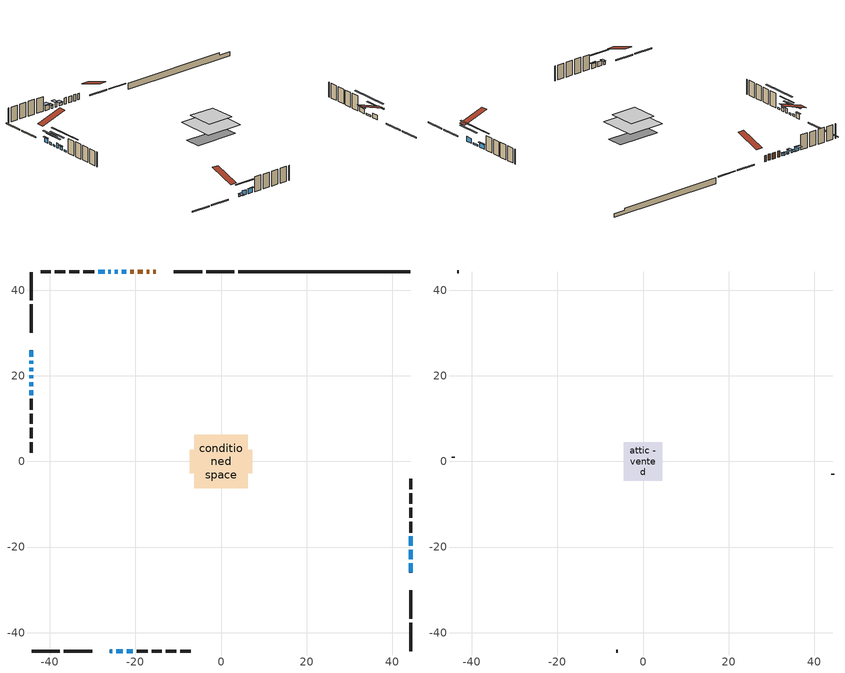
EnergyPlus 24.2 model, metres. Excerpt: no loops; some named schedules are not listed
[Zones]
conditioned space
 floor adiabatic (AdiabaticFloorConstruction): -6.31,-6.31 -6.31,6.31 6.31,6.31 6.31,-6.31 z3.35
 floor foundation (Slab1 construction): -7.36,-2.7 -7.36,2.7 7.36,2.7 7.36,-2.7 z-1.07
 wall outside (RimJoist1 construction): 3.14,44.3 -3.5,44.3 / -44.3,-44.3 -37.66,-44.3 / -44.3,44.3 -44.3,37.66 / 44.3,-44.3 44.3,-37.66 z0.91:1.21
 wall outside (RimJoist2 construction): -4.43,44.3 -11.07,44.3 / -36.73,-44.3 -30.1,-44.3 / -44.3,36.73 -44.3,30.1 / 44.3,-36.73 44.3,-30.1 z0.91:1.21
 wall outside (AdiabaticWallConstruction 1): -15.21,44.3 -15.81,44.3 / -16.74,44.3 -17.37,44.3 / -18.3,44.3 -19.52,44.3 / -20.45,44.3 -21.18,44.3 z0.91:2.94
 wall outside (AdiabaticWallConstruction): -44.3,25.95 -44.3,24.47 / -44.3,20.21 -44.3,19.47 / -24.49,-44.3 -23.01,-44.3 / 44.3,-25.95 44.3,-23.74 / -24.1,44.3 -24.84,44.3 / -22.08,-44.3 -20.61,-44.3 / 44.3,-19.74 44.3,-17.53 / -27.23,44.3 -28.71,44.3 z0.91:2.46; -25.95,-44.3 -25.41,-44.3 / -22.1,44.3 -23.17,44.3 / -25.77,44.3 -26.3,44.3 z0.91:1.8; -44.3,23.55 -44.3,22.8 z0.91:1.67; -44.3,21.88 -44.3,21.14 z0.91:1.42; -44.3,18.55 -44.3,17.53 z0.91:2.09; 44.3,-22.81 44.3,-20.67 / -44.3,16.61 -44.3,15.54 z0.91:1.37
 wall outside (Wall1 construction): -29.63,44.3 -32.15,44.3 / -19.68,-44.3 -17.16,-44.3 / -44.3,14.61 -44.3,12.09 / 44.3,-16.6 44.3,-14.08 z0.91:5.79
 wall outside (Wall2 construction): -33.08,44.3 -35.46,44.3 / -16.23,-44.3 -13.85,-44.3 / -44.3,11.16 -44.3,8.79 / 44.3,-13.15 44.3,-10.78 z0.91:5.79
 wall outside (Wall3 construction): -36.39,44.3 -38.84,44.3 / -12.92,-44.3 -10.47,-44.3 / -44.3,7.86 -44.3,5.41 / 44.3,-9.85 44.3,-7.4 z0.91:5.79
 wall outside (Wall4 construction): -39.77,44.3 -42.18,44.3 / -9.54,-44.3 -7.13,-44.3 / -44.3,4.48 -44.3,2.06 / 44.3,-6.47 44.3,-4.05 z0.91:5.79
 wall foundation (FoundationWall1 construction): 4.06,44.3,-1.07 4.06,44.3,0.91 40.28,44.3,0.91 40.28,44.3,0.18 44.3,44.3,0.18 44.3,44.3,-1.07
 window (WindowConstruction): -44.3,25.95 -44.3,24.47 z0.91:2.46
 window (WindowConstruction 12): -25.95,-44.3 -25.41,-44.3 z0.91:1.8
 window (WindowConstruction 4): -44.3,23.54 -44.3,22.81 z0.91:1.67
 window (WindowConstruction 5): -44.3,21.88 -44.3,21.14 z0.91:1.42
 window (WindowConstruction 6): -44.3,20.21 -44.3,19.47 z0.91:2.46
 window (WindowConstruction 7): -44.3,18.54 -44.3,17.54 z0.91:2.09
 window (WindowConstruction 8): -24.49,-44.3 -23.01,-44.3 z0.91:2.46
 window (WindowConstruction 13): -22.11,44.3 -23.17,44.3 z0.91:1.8
 window (WindowConstruction 9): 44.3,-25.95 44.3,-23.74 z0.91:2.46
 window (WindowConstruction 10): -24.1,44.3 -24.84,44.3 z0.91:2.46
 window (WindowConstruction 14): 44.3,-22.81 44.3,-20.67 z0.91:1.37
 window (WindowConstruction 15): -44.3,16.61 -44.3,15.54 z0.91:1.37
 window (WindowConstruction 1): -22.08,-44.3 -20.61,-44.3 z0.91:2.46
 window (WindowConstruction 11): -25.77,44.3 -26.3,44.3 z0.91:1.8
 window (WindowConstruction 2): 44.3,-19.74 44.3,-17.53 z0.91:2.46
 window (WindowConstruction 3): -27.23,44.3 -28.7,44.3 z0.91:2.46
 door (Door): -15.22,44.3 -15.81,44.3 z0.91:2.94
 door (Door 1): -16.74,44.3 -17.37,44.3 z0.91:2.94
 door (Door 2): -18.3,44.3 -19.52,44.3 z0.91:2.94
 door (Door 3): -20.45,44.3 -21.18,44.3 z0.91:2.94
 ceiling adiabatic (AdiabaticFloorConstruction): 6.31,-6.31 6.31,6.31 -6.31,6.31 -6.31,-6.31 z3.35
attic - vented
 floor to conditioned space (Floor1 construction Reversed): -4.46,-4.46 -4.46,4.46 4.46,4.46 4.46,-4.46 z5.79
 wall outside (Wall5 construction): -43.11,44.3 -43.37,44.3 / -6.2,-44.3 -5.94,-44.3 / -44.3,1.13 -44.3,0.87 / 44.3,-3.12 44.3,-2.87 z0.91:5.79
 roof outside (Roof1 construction): -14.29,44.3,5.79 -14.29,35.61,8.68 -12,35.61,8.68 -12,44.3,5.79; -26.88,-44.3,5.79 -26.88,-35.61,8.68 -29.17,-35.61,8.68 -29.17,-44.3,5.79; -44.3,26.88,5.79 -35.61,26.88,8.68 -35.61,29.17,8.68 -44.3,29.17,5.79; 44.3,-26.88,5.79 35.61,-26.88,8.68 35.61,-29.17,8.68 44.3,-29.17,5.79
shading: -44.3,24.27 -44.3,26.15 -44.71,26.15 -44.71,24.27 z2.66; -25.21,-44.3 -26.15,-44.3 -26.15,-45.82 -25.21,-45.82 z2; -44.3,19.94 -44.3,26.42 -44.71,26.42 -44.71,19.94 z4.54; -44.3,18.27 -44.3,24.75 -44.71,24.75 -44.71,18.27 z4.29; -44.3,16.6 -44.3,23.08 -44.71,23.08 -44.71,16.6 z5.33; -44.3,17.33 -44.3,18.75 -44.71,18.75 -44.71,17.33 z2.29; -20.14,-44.3 -27.36,-44.3 -27.36,-44.71 -20.14,-44.71 z5.33; -23.37,44.3 -21.9,44.3 -21.9,45.82 -23.37,45.82 z2; 44.3,-20.86 44.3,-28.82 44.71,-28.82 44.71,-20.86 z5.33; -25.04,44.3 -23.9,44.3 -23.9,45.82 -25.04,45.82 z2.66; 44.3,-15.06 44.3,-28.42 44.71,-28.42 44.71,-15.06 z6.98; -44.3,9.93 -44.3,22.22 -44.71,22.22 -44.71,9.93 z6.98; -20.41,-44.3 -22.28,-44.3 -22.28,-44.71 -20.41,-44.71 z2.66; -26.5,44.3 -25.57,44.3 -25.57,45.82 -26.5,45.82 z2; 44.3,-17.33 44.3,-19.95 44.71,-19.95 44.71,-17.33 z2.66; -28.91,44.3 -27.03,44.3 -27.03,45.82 -28.91,45.82 z2.66
[Building]
Building 1: Terrain=Suburbs
[Site:Location]
Quebec Intl AP_QC: Latitude {deg}=46.8; Longitude {deg}=-71.38; Time Zone {hr}=-5; Elevation {m}=74; Keep Site Location Information=Yes
[Site:GroundTemperature:Shallow]
0.0108218, -2.24938, -2.43038, -1.3578, 2.94801, 7.23376, 10.9493, 13.303, 13.5029, 11.5886, 7.96783, 3.81355
[Site:WaterMainsTemperature]
Calculation Method=Schedule; Temperature Schedule=mains temperature schedule
[Material] Roughness=Rough; Thermal Absorptance=0.9
Name | Thickness {m} | Conductivity {W/m-K} | Density {kg/m3} | Specific Heat {J/kg-K} | Solar Absorptance | Visible Absorptance
asphalt or fiberglass shingles | 0.00635 | 0.162714 | 1121.4 | 1465.45 | 0.4 | 0.4
ceiling stud and cavity | 0.1397 | 0.0949009 | 65.682 | 1177.47 | 0.7 | 0.7
concrete 4.0 in. | 0.1016 | 1.803125 | 2242.8 | 837.4 | 0.7 | 0.7
concrete 8.0 in. | 0.2032 | 1.803125 | 2242.8 | 837.4 | 0.7 | 0.7
door material | 0.04445 | 0.188738 | 512.64 | 1214.23 | 0.7 | 0.7
door material 1 | 0.04445 | 0.0451087 | 512.64 | 1214.23 | 0.7 | 0.7
exterior vertical ins | 0.123106 | 0.029427 | 32.04 | 1214.23 | 0.7 | 0.7
floor covering | 0.0127 | 0.0433444 | 54.468 | 1339.84 | 0.6 | 0.6
floor rigid ins; wall rigid ins | 0.512978 | 0.029427 | 32.04 | 1214.23 | 0.7 | 0.7
floor stud and cavity | 0.1397 | 1.75129 | 37.0049 | 1207.88 | 0.7 | 0.7
furniture material conditioned space 1 | 0.1524 | 0.115458 | 640.8 | 1214.23 | 0.6 | 0.6
gypsum board | 0.0127 | 0.160291 | 801 | 837.4 | 0.6 | 0.6
gypsum board 1 | 0.0127 | 0.160291 | 801 | 837.4 | 0.7 | 0.7
osb sheathing 0.5 in. | 0.0127 | 0.115458 | 512.64 | 1214.23 | 0.7 | 0.7
osb sheathing 0.75 in. | 0.01905 | 0.115458 | 512.64 | 1214.23 | 0.7 | 0.7
osb sheathing 2.0 in. | 0.0508 | 0.115458 | 512.64 | 1214.23 | 0.7 | 0.7
rim joist rigid ins | 0.051816 | 0.029427 | 32.04 | 1214.23 | 0.7 | 0.7
rim joist stud and cavity | 0.0508 | 0.134527 | 50.32683 | 1063.81 | 0.6 | 0.6
rim joist stud and cavity 1 | 0.0508 | 0.0553127 | 125.044 | 1163.47 | 0.6 | 0.6
wall stud and cavity | 0.1397 | 0.0759218 | 139.0536 | 1170.24 | 0.7 | 0.7
wall stud and cavity 1 | 0.1397 | 0.0985572 | 139.0536 | 1170.24 | 0.7 | 0.7
wall stud and cavity 2 | 0.1397 | 0.0757768 | 139.0536 | 1170.24 | 0.7 | 0.7
wall stud and cavity 3 | 0.1397 | 0.100175 | 139.0536 | 1170.24 | 0.7 | 0.7
wall stud and cavity 4 | 0.0889 | 6.1454 | 50.32683 | 1063.81 | 0.6 | 0.6
wall stud and cavity 5 | 0.0889 | 0.380278 | 52.3479 | 1209.89 | 0.7 | 0.7
wall stud and cavity 6 | 0.0889 | 0.391764 | 83.0341 | 1211.67 | 0.7 | 0.7
wood siding | 0.0254 | 0.102417 | 544.68 | 1172.36 | 0.4 | 0.4
wood siding 1 | 0.00254 | 0.102417 | 544.68 | 1172.36 | 0.4 | 0.4
wood siding 2; wood siding 3; wood siding 4 | 0.0254 | 0.102417 | 544.68 | 1172.36 | 0.7 | 0.7
[WindowMaterial:SimpleGlazingSystem]
Name | U-Factor {W/m2-K} | Solar Heat Gain Coefficient
WindowMaterial | 5.09941 | 0.61
WindowMaterial 1 | 4.63382 | 0.52
WindowMaterial 2 | 4.38966 | 0.46
WindowMaterial 3 | 3.30232 | 0.66
WindowMaterial 4 | 6.78351 | 0.73
WindowMaterial 5 | 4.7275 | 0.53
WindowMaterial 6 | 4.54297 | 0.49
[Construction]
AdiabaticFloorConstruction: floor stud and cavity, floor rigid ins, osb sheathing 0.75 in., floor covering
AdiabaticWallConstruction: wood siding 3, wall rigid ins, wall stud and cavity 5, gypsum board
AdiabaticWallConstruction 1: wood siding 4, wall rigid ins, wall stud and cavity 5, gypsum board
Door; Door 1; Door 2: door material
Door 3: door material 1
Floor1 construction Reversed: gypsum board, ceiling stud and cavity
FoundationWall1 construction: concrete 8.0 in., gypsum board 1
furniture construction conditioned space 1: furniture material conditioned space 1
PartitionWallConstruction: gypsum board, wall stud and cavity 6, gypsum board
RimJoist1 construction: wood siding 2, rim joist stud and cavity
RimJoist2 construction: wood siding 2, rim joist rigid ins, osb sheathing 2.0 in., rim joist stud and cavity 1
Roof1 construction: asphalt or fiberglass shingles
Slab1 construction: concrete 4.0 in.
Wall1 construction: wood siding, osb sheathing 0.5 in., wall stud and cavity, gypsum board
Wall2 construction: wood siding, osb sheathing 0.5 in., wall stud and cavity 1, gypsum board
Wall3 construction: wood siding, osb sheathing 0.5 in., wall stud and cavity 2, gypsum board
Wall4 construction: wood siding, osb sheathing 0.5 in., wall stud and cavity 3, gypsum board
Wall5 construction: wood siding 1, wall stud and cavity 4
WindowConstruction; WindowConstruction 1; WindowConstruction 10; WindowConstruction 2; WindowConstruction 3; WindowConstruction 6; WindowConstruction 8; WindowConstruction 9: WindowMaterial
WindowConstruction 11; WindowConstruction 12; WindowConstruction 13: WindowMaterial 4
WindowConstruction 14: WindowMaterial 5
WindowConstruction 15: WindowMaterial 6
WindowConstruction 4: WindowMaterial 1
WindowConstruction 5: WindowMaterial 2
WindowConstruction 7: WindowMaterial 3
[Zone] Multiplier=1; Part of Total Floor Area=Yes
Name | Volume {m3}
attic - vented | 37.3805
conditioned space | 619.8
[Space]
Name | Zone | Volume {m3}
attic - vented 1 | attic - vented | 37.3805
conditioned space 1 | conditioned space | 619.8
[ZoneInfiltration:EffectiveLeakageArea]
infil attic - vented 1: Zone or Space=attic - vented 1; Schedule=Always On Discrete; Effective Air Leakage Area {cm2}=2936.49; Stack Coefficient=0.000540463; Wind Coefficient=1.57074e-05
[ZoneMixing]
whole house fan mix: Zone or Space=attic - vented; Schedule=Always On Continuous; Design Flow Rate Calculation Method=Flow/Zone; Design Flow Rate {m3/s}=0; Source Zone or Space=conditioned space
[SurfaceProperty:ExposedFoundationPerimeter]
Slab1: Exposed Perimeter Calculation Method=TotalExposedPerimeter; Total Exposed Perimeter {m}=40.235
[InternalMass] Zone or ZoneList=conditioned space; Space or SpaceList=conditioned space 1
Name | Construction | Surface Area {m2}
furniture mass conditioned space 1 | furniture construction conditioned space 1 | 95.4521
partition wall mass | PartitionWallConstruction | 238.63
[Lights]
interior lighting: Zone or ZoneList or Space or SpaceList=conditioned space 1; Schedule=interior lighting schedule; Design Level Calculation Method=LightingLevel; Lighting Level {W}=343.2; Return Air Fraction=0; Fraction Radiant=0.6; Fraction Visible=0.2; Fraction Replaceable=1
[People]
occupants: Zone or ZoneList or Space or SpaceList=conditioned space 1; Number of People Schedule=occupants schedule; Number of People Calculation Method=People; Number of People=3; Fraction Radiant=0.314171; Sensible Heat Fraction=0.56303; Activity Level Schedule=occupants activity schedule; Carbon Dioxide Generation Rate {m3/s-W}=0; Enable ASHRAE 55 Comfort Warnings=No; Mean Radiant Temperature Calculation Type=EnclosureAveraged
[ElectricEquipment] Zone or ZoneList or Space or SpaceList=conditioned space 1; Design Level Calculation Method=EquipmentLevel
Name | Schedule | Design Level {W} | Fraction Latent | Fraction Radiant | Fraction Lost
clothes dryer | clothes dryer schedule | 140.772 | 0.015 | 0.081 | 0.85
clothes washer | clothes washer schedule | 32.1985 | 0.03 | 0.162 | 0.7
cooking range | cooking range schedule | 215.147 | 0.08 | 0.432 | 0.2
dishwasher | dishwasher schedule | 66.8632 | 0.3 | 0.18 | 0.4
fridge | fridge schedule | 72.9452 | 0 | 0.6 | 0
mech vent house fan | mech vent house fan schedule | 0 | 0 | 0 | 1
mech vent house fan cfis | mech vent house fan cfis schedule | 0 | 0 | 0 | 0
misc plug loads | misc plug loads schedule | 494.7 | 0.045 | 0.513 | 0.1
whole house fan | Always On Discrete | 0 | 0 | 0 | 1
[OtherEquipment] Zone or ZoneList or Space or SpaceList=conditioned space 1; Design Level Calculation Method=EquipmentLevel
Name | Fuel Type | Schedule | Design Level {W} | Fraction Latent | Fraction Radiant | Fraction Lost
clothes dryer 1 | Electricity | clothes dryer schedule | 0 | 0.015 | 0.081 | 0.85
cooking range 1 | Electricity | cooking range schedule | 0 | 0.08 | 0.432 | 0.2
general water use latent | None | general water use schedule | 62.594 | 1 | 0 | 0
general water use sensible | None | general water use schedule | -61.6891 | 0 | 0.6 | 0
mech vent house fan latent load | None | Always On Discrete | 0 | 1 | 0 | 0
mech vent house fan sensible load | None | Always On Discrete | 0 | 0 | 0 | 0
water heater energy adjustment1 | Electricity | Always On Discrete | 0.01 | 0 | 0 | 1
[ZoneInfiltration:DesignFlowRate] Zone or ZoneList or Space or SpaceList=conditioned space 1; Schedule=Always On Discrete; Design Flow Rate Calculation Method=Flow/Zone; Design Flow Rate {m3/s}=0
infil flow; natural vent flow; whole house fan flow
[Foundation:Kiva]
Foundation Kiva 1: Initial Indoor Air Temperature {C}=18; Wall Height Above Grade {m}=0.910011; Wall Depth Below Slab {m}=0.2032; Custom Block Material Name 1=exterior vertical ins; Custom Block Depth 1 {m}=1.98001; Custom Block X Position 1 {m}=0.2159; Custom Block Z Position 1 {m}=0
[Foundation:Kiva:Settings]
Soil Conductivity {W/m-K}=0.849921; Soil Density {kg/m3}=1842.3; Soil Specific Heat {J/kg-K}=418.7; Ground Solar Absorptivity=0.9; Ground Thermal Absorptivity=0.9; Ground Surface Roughness {m}=0.03; Far-Field Width {m}=40; Deep-Ground Boundary Condition=ZeroFlux; Deep-Ground Depth {m}=40; Minimum Cell Dimension {m}=0.2; Maximum Cell Growth Coefficient=3; Simulation Timestep=Timestep
[Exterior:Lights]
exterior lighting: Schedule=exterior lighting schedule; Design Level {W}=75.6
[Schedule:Constant]
Name | Hourly Value
Always On Continuous; mech vent house fan schedule; mech vent house fan cfis schedule; Always On Discrete | 1
occupants activity schedule | 117.228
fridge schedule | 0
[Schedule:Week:Daily]
interior lighting schedule Week Rule - Jan1-Jan27: interior lighting schedule day, interior lighting schedule day, interior lighting schedule day, interior lighting schedule day, interior lighting schedule day, interior lighting schedule day, interior lighting schedule day, interior lighting schedule default day, interior lighting schedule default day, interior lighting schedule default day, interior lighting schedule default day, interior lighting schedule default day
interior lighting schedule Week Rule - Jan28-Feb3: interior lighting schedule day, interior lighting schedule day, interior lighting schedule day, interior lighting schedule day, interior lighting schedule day 1, interior lighting schedule day 1, interior lighting schedule day 1, interior lighting schedule default day, interior lighting schedule default day, interior lighting schedule default day, interior lighting schedule default day, interior lighting schedule default day
interior lighting schedule Week Rule - Feb4-Feb24: interior lighting schedule day 1, interior lighting schedule day 1, interior lighting schedule day 1, interior lighting schedule day 1, interior lighting schedule day 1, interior lighting schedule day 1, interior lighting schedule day 1, interior lighting schedule default day, interior lighting schedule default day, interior lighting schedule default day, interior lighting schedule default day, interior lighting schedule default day
interior lighting schedule Week Rule - Feb25-Mar3: interior lighting schedule day 1, interior lighting schedule day 1, interior lighting schedule day 1, interior lighting schedule day 1, interior lighting schedule day 2, interior lighting schedule day 2, interior lighting schedule day 2, interior lighting schedule default day, interior lighting schedule default day, interior lighting schedule default day, interior lighting schedule default day, interior lighting schedule default day
interior lighting schedule Week Rule - Mar4-Mar31: interior lighting schedule day 2, interior lighting schedule day 2, interior lighting schedule day 2, interior lighting schedule day 2, interior lighting schedule day 2, interior lighting schedule day 2, interior lighting schedule day 2, interior lighting schedule default day, interior lighting schedule default day, interior lighting schedule default day, interior lighting schedule default day, interior lighting schedule default day
interior lighting schedule Week Rule - Apr1-Apr28: interior lighting schedule day 3, interior lighting schedule day 3, interior lighting schedule day 3, interior lighting schedule day 3, interior lighting schedule day 3, interior lighting schedule day 3, interior lighting schedule day 3, interior lighting schedule default day, interior lighting schedule default day, interior lighting schedule default day, interior lighting schedule default day, interior lighting schedule default day
interior lighting schedule Week Rule - Apr29-May5: interior lighting schedule day 3, interior lighting schedule day 3, interior lighting schedule day 4, interior lighting schedule day 4, interior lighting schedule day 4, interior lighting schedule day 4, interior lighting schedule day 4, interior lighting schedule default day, interior lighting schedule default day, interior lighting schedule default day, interior lighting schedule default day, interior lighting schedule default day
interior lighting schedule Week Rule - May6-May26: interior lighting schedule day 4, interior lighting schedule day 4, interior lighting schedule day 4, interior lighting schedule day 4, interior lighting schedule day 4, interior lighting schedule day 4, interior lighting schedule day 4, interior lighting schedule default day, interior lighting schedule default day, interior lighting schedule default day, interior lighting schedule default day, interior lighting schedule default day
interior lighting schedule Week Rule - May27-Jun2: interior lighting schedule day 4, interior lighting schedule day 4, interior lighting schedule day 4, interior lighting schedule day 4, interior lighting schedule day 4, interior lighting schedule day 5, interior lighting schedule day 5, interior lighting schedule default day, interior lighting schedule default day, interior lighting schedule default day, interior lighting schedule default day, interior lighting schedule default day
interior lighting schedule Week Rule - Jun3-Jun30: interior lighting schedule day 5, interior lighting schedule day 5, interior lighting schedule day 5, interior lighting schedule day 5, interior lighting schedule day 5, interior lighting schedule day 5, interior lighting schedule day 5, interior lighting schedule default day, interior lighting schedule default day, interior lighting schedule default day, interior lighting schedule default day, interior lighting schedule default day
interior lighting schedule Week Rule - Jul1-Jul28: interior lighting schedule day 6, interior lighting schedule day 6, interior lighting schedule day 6, interior lighting schedule day 6, interior lighting schedule day 6, interior lighting schedule day 6, interior lighting schedule day 6, interior lighting schedule default day, interior lighting schedule default day, interior lighting schedule default day, interior lighting schedule default day, interior lighting schedule default day
interior lighting schedule Week Rule - Jul29-Aug4: interior lighting schedule day 6, interior lighting schedule day 6, interior lighting schedule day 6, interior lighting schedule day 7, interior lighting schedule day 7, interior lighting schedule day 7, interior lighting schedule day 7, interior lighting schedule default day, interior lighting schedule default day, interior lighting schedule default day, interior lighting schedule default day, interior lighting schedule default day
interior lighting schedule Week Rule - Aug5-Aug25: interior lighting schedule day 7, interior lighting schedule day 7, interior lighting schedule day 7, interior lighting schedule day 7, interior lighting schedule day 7, interior lighting schedule day 7, interior lighting schedule day 7, interior lighting schedule default day, interior lighting schedule default day, interior lighting schedule default day, interior lighting schedule default day, interior lighting schedule default day
interior lighting schedule Week Rule - Aug26-Sep1: interior lighting schedule day 7, interior lighting schedule day 7, interior lighting schedule day 7, interior lighting schedule day 7, interior lighting schedule day 7, interior lighting schedule day 7, interior lighting schedule day 8, interior lighting schedule default day, interior lighting schedule default day, interior lighting schedule default day, interior lighting schedule default day, interior lighting schedule default day
interior lighting schedule Week Rule - Sep2-Sep29: interior lighting schedule day 8, interior lighting schedule day 8, interior lighting schedule day 8, interior lighting schedule day 8, interior lighting schedule day 8, interior lighting schedule day 8, interior lighting schedule day 8, interior lighting schedule default day, interior lighting schedule default day, interior lighting schedule default day, interior lighting schedule default day, interior lighting schedule default day
interior lighting schedule Week Rule - Sep30-Oct6: interior lighting schedule day 8, interior lighting schedule day 9, interior lighting schedule day 9, interior lighting schedule day 9, interior lighting schedule day 9, interior lighting schedule day 9, interior lighting schedule day 9, interior lighting schedule default day, interior lighting schedule default day, interior lighting schedule default day, interior lighting schedule default day, interior lighting schedule default day
interior lighting schedule Week Rule - Oct7-Oct27: interior lighting schedule day 9, interior lighting schedule day 9, interior lighting schedule day 9, interior lighting schedule day 9, interior lighting schedule day 9, interior lighting schedule day 9, interior lighting schedule day 9, interior lighting schedule default day, interior lighting schedule default day, interior lighting schedule default day, interior lighting schedule default day, interior lighting schedule default day
interior lighting schedule Week Rule - Oct28-Nov3: interior lighting schedule day 9, interior lighting schedule day 9, interior lighting schedule day 9, interior lighting schedule day 9, interior lighting schedule day 10, interior lighting schedule day 10, interior lighting schedule day 10, interior lighting schedule default day, interior lighting schedule default day, interior lighting schedule default day, interior lighting schedule default day, interior lighting schedule default day
interior lighting schedule Week Rule - Nov4-Nov24: interior lighting schedule day 10, interior lighting schedule day 10, interior lighting schedule day 10, interior lighting schedule day 10, interior lighting schedule day 10, interior lighting schedule day 10, interior lighting schedule day 10, interior lighting schedule default day, interior lighting schedule default day, interior lighting schedule default day, interior lighting schedule default day, interior lighting schedule default day
interior lighting schedule Week Rule - Nov25-Dec1: interior lighting schedule day 10, interior lighting schedule day 10, interior lighting schedule day 10, interior lighting schedule day 10, interior lighting schedule day 10, interior lighting schedule day 10, interior lighting schedule day 11, interior lighting schedule default day, interior lighting schedule default day, interior lighting schedule default day, interior lighting schedule default day, interior lighting schedule default day
interior lighting schedule Week Rule - Dec2-Dec31: interior lighting schedule day 11, interior lighting schedule day 11, interior lighting schedule day 11, interior lighting schedule day 11, interior lighting schedule day 11, interior lighting schedule day 11, interior lighting schedule day 11, interior lighting schedule default day, interior lighting schedule default day, interior lighting schedule default day, interior lighting schedule default day, interior lighting schedule default day
occupants schedule Week Rule - Jan1-Dec31: occupants schedule day, occupants schedule day, occupants schedule day, occupants schedule day, occupants schedule day, occupants schedule day, occupants schedule day, occupants schedule default day, occupants schedule default day, occupants schedule default day, occupants schedule default day, occupants schedule default day
clothes dryer schedule Week Rule - Jan1-Dec31: clothes dryer schedule day, clothes dryer schedule day, clothes dryer schedule day, clothes dryer schedule day, clothes dryer schedule day, clothes dryer schedule day, clothes dryer schedule day, clothes dryer schedule default day, clothes dryer schedule default day, clothes dryer schedule default day, clothes dryer schedule default day, clothes dryer schedule default day
clothes washer schedule Week Rule - Jan1-Dec31: clothes washer schedule day, clothes washer schedule day, clothes washer schedule day, clothes washer schedule day, clothes washer schedule day, clothes washer schedule day, clothes washer schedule day, clothes washer schedule default day, clothes washer schedule default day, clothes washer schedule default day, clothes washer schedule default day, clothes washer schedule default day
cooking range schedule Week Rule - Jan1-Dec31: cooking range schedule day, cooking range schedule day, cooking range schedule day, cooking range schedule day, cooking range schedule day, cooking range schedule day, cooking range schedule day, cooking range schedule default day, cooking range schedule default day, cooking range schedule default day, cooking range schedule default day, cooking range schedule default day
dishwasher schedule Week Rule - Jan1-Dec31: dishwasher schedule day, dishwasher schedule day, dishwasher schedule day, dishwasher schedule day, dishwasher schedule day, dishwasher schedule day, dishwasher schedule day, dishwasher schedule default day, dishwasher schedule default day, dishwasher schedule default day, dishwasher schedule default day, dishwasher schedule default day
misc plug loads schedule Week Rule - Jan1-Dec31: misc plug loads schedule day, misc plug loads schedule day, misc plug loads schedule day, misc plug loads schedule day, misc plug loads schedule day, misc plug loads schedule day, misc plug loads schedule day, misc plug loads schedule default day, misc plug loads schedule default day, misc plug loads schedule default day, misc plug loads schedule default day, misc plug loads schedule default day
general water use schedule Week Rule - Jan1-Dec31: general water use schedule day, general water use schedule day, general water use schedule day, general water use schedule day, general water use schedule day, general water use schedule day, general water use schedule day, general water use schedule default day, general water use schedule default day, general water use schedule default day, general water use schedule default day, general water use schedule default day
exterior lighting schedule Week Rule - Jan1-Jan27: exterior lighting schedule day, exterior lighting schedule day, exterior lighting schedule day, exterior lighting schedule day, exterior lighting schedule day, exterior lighting schedule day, exterior lighting schedule day, exterior lighting schedule default day, exterior lighting schedule default day, exterior lighting schedule default day, exterior lighting schedule default day, exterior lighting schedule default day
exterior lighting schedule Week Rule - Jan28-Feb3: exterior lighting schedule day, exterior lighting schedule day, exterior lighting schedule day, exterior lighting schedule day, exterior lighting schedule day 1, exterior lighting schedule day 1, exterior lighting schedule day 1, exterior lighting schedule default day, exterior lighting schedule default day, exterior lighting schedule default day, exterior lighting schedule default day, exterior lighting schedule default day
exterior lighting schedule Week Rule - Feb4-Feb24: exterior lighting schedule day 1, exterior lighting schedule day 1, exterior lighting schedule day 1, exterior lighting schedule day 1, exterior lighting schedule day 1, exterior lighting schedule day 1, exterior lighting schedule day 1, exterior lighting schedule default day, exterior lighting schedule default day, exterior lighting schedule default day, exterior lighting schedule default day, exterior lighting schedule default day
exterior lighting schedule Week Rule - Feb25-Mar3: exterior lighting schedule day 1, exterior lighting schedule day 1, exterior lighting schedule day 1, exterior lighting schedule day 1, exterior lighting schedule day 2, exterior lighting schedule day 2, exterior lighting schedule day 2, exterior lighting schedule default day, exterior lighting schedule default day, exterior lighting schedule default day, exterior lighting schedule default day, exterior lighting schedule default day
exterior lighting schedule Week Rule - Mar4-Mar31: exterior lighting schedule day 2, exterior lighting schedule day 2, exterior lighting schedule day 2, exterior lighting schedule day 2, exterior lighting schedule day 2, exterior lighting schedule day 2, exterior lighting schedule day 2, exterior lighting schedule default day, exterior lighting schedule default day, exterior lighting schedule default day, exterior lighting schedule default day, exterior lighting schedule default day
exterior lighting schedule Week Rule - Apr1-Apr28: exterior lighting schedule day 3, exterior lighting schedule day 3, exterior lighting schedule day 3, exterior lighting schedule day 3, exterior lighting schedule day 3, exterior lighting schedule day 3, exterior lighting schedule day 3, exterior lighting schedule default day, exterior lighting schedule default day, exterior lighting schedule default day, exterior lighting schedule default day, exterior lighting schedule default day
exterior lighting schedule Week Rule - Apr29-May5: exterior lighting schedule day 3, exterior lighting schedule day 3, exterior lighting schedule day 4, exterior lighting schedule day 4, exterior lighting schedule day 4, exterior lighting schedule day 4, exterior lighting schedule day 4, exterior lighting schedule default day, exterior lighting schedule default day, exterior lighting schedule default day, exterior lighting schedule default day, exterior lighting schedule default day
exterior lighting schedule Week Rule - May6-May26: exterior lighting schedule day 4, exterior lighting schedule day 4, exterior lighting schedule day 4, exterior lighting schedule day 4, exterior lighting schedule day 4, exterior lighting schedule day 4, exterior lighting schedule day 4, exterior lighting schedule default day, exterior lighting schedule default day, exterior lighting schedule default day, exterior lighting schedule default day, exterior lighting schedule default day
exterior lighting schedule Week Rule - May27-Jun2: exterior lighting schedule day 4, exterior lighting schedule day 4, exterior lighting schedule day 4, exterior lighting schedule day 4, exterior lighting schedule day 4, exterior lighting schedule day 5, exterior lighting schedule day 5, exterior lighting schedule default day, exterior lighting schedule default day, exterior lighting schedule default day, exterior lighting schedule default day, exterior lighting schedule default day
exterior lighting schedule Week Rule - Jun3-Jun30: exterior lighting schedule day 5, exterior lighting schedule day 5, exterior lighting schedule day 5, exterior lighting schedule day 5, exterior lighting schedule day 5, exterior lighting schedule day 5, exterior lighting schedule day 5, exterior lighting schedule default day, exterior lighting schedule default day, exterior lighting schedule default day, exterior lighting schedule default day, exterior lighting schedule default day
exterior lighting schedule Week Rule - Jul1-Jul28: exterior lighting schedule day 6, exterior lighting schedule day 6, exterior lighting schedule day 6, exterior lighting schedule day 6, exterior lighting schedule day 6, exterior lighting schedule day 6, exterior lighting schedule day 6, exterior lighting schedule default day, exterior lighting schedule default day, exterior lighting schedule default day, exterior lighting schedule default day, exterior lighting schedule default day
exterior lighting schedule Week Rule - Jul29-Aug4: exterior lighting schedule day 6, exterior lighting schedule day 6, exterior lighting schedule day 6, exterior lighting schedule day 7, exterior lighting schedule day 7, exterior lighting schedule day 7, exterior lighting schedule day 7, exterior lighting schedule default day, exterior lighting schedule default day, exterior lighting schedule default day, exterior lighting schedule default day, exterior lighting schedule default day
exterior lighting schedule Week Rule - Aug5-Aug25: exterior lighting schedule day 7, exterior lighting schedule day 7, exterior lighting schedule day 7, exterior lighting schedule day 7, exterior lighting schedule day 7, exterior lighting schedule day 7, exterior lighting schedule day 7, exterior lighting schedule default day, exterior lighting schedule default day, exterior lighting schedule default day, exterior lighting schedule default day, exterior lighting schedule default day
exterior lighting schedule Week Rule - Aug26-Sep1: exterior lighting schedule day 7, exterior lighting schedule day 7, exterior lighting schedule day 7, exterior lighting schedule day 7, exterior lighting schedule day 7, exterior lighting schedule day 7, exterior lighting schedule day 8, exterior lighting schedule default day, exterior lighting schedule default day, exterior lighting schedule default day, exterior lighting schedule default day, exterior lighting schedule default day
[Schedule:Year]
interior lighting schedule: interior lighting schedule Week Rule - Jan1-Jan27, 1, 1, 1, 27, interior lighting schedule Week Rule - Jan28-Feb3, 1, 28, 2, 3, interior lighting schedule Week Rule - Feb4-Feb24, 2, 4, 2, 24, interior lighting schedule Week Rule - Feb25-Mar3, 2, 25, 3, 3, interior lighting schedule Week Rule - Mar4-Mar31, 3, 4, 3, 31, interior lighting schedule Week Rule - Apr1-Apr28, 4, 1, 4, 28, interior lighting schedule Week Rule - Apr29-May5, 4, 29, 5, 5, interior lighting schedule Week Rule - May6-May26, 5, 6, 5, 26, interior lighting schedule Week Rule - May27-Jun2, 5, 27, 6, 2, interior lighting schedule Week Rule - Jun3-Jun30, 6, 3, 6, 30, interior lighting schedule Week Rule - Jul1-Jul28, 7, 1, 7, 28, interior lighting schedule Week Rule - Jul29-Aug4, 7, 29, 8, 4, interior lighting schedule Week Rule - Aug5-Aug25, 8, 5, 8, 25, interior lighting schedule Week Rule - Aug26-Sep1, 8, 26, 9, 1, interior lighting schedule Week Rule - Sep2-Sep29, 9, 2, 9, 29, interior lighting schedule Week Rule - Sep30-Oct6, 9, 30, 10, 6, interior lighting schedule Week Rule - Oct7-Oct27, 10, 7, 10, 27, interior lighting schedule Week Rule - Oct28-Nov3, 10, 28, 11, 3, interior lighting schedule Week Rule - Nov4-Nov24, 11, 4, 11, 24, interior lighting schedule Week Rule - Nov25-Dec1, 11, 25, 12, 1, interior lighting schedule Week Rule - Dec2-Dec31, 12, 2, 12, 31
occupants schedule: occupants schedule Week Rule - Jan1-Dec31, 1, 1, 12, 31
clothes dryer schedule: clothes dryer schedule Week Rule - Jan1-Dec31, 1, 1, 12, 31
clothes washer schedule: clothes washer schedule Week Rule - Jan1-Dec31, 1, 1, 12, 31
cooking range schedule: cooking range schedule Week Rule - Jan1-Dec31, 1, 1, 12, 31
dishwasher schedule: dishwasher schedule Week Rule - Jan1-Dec31, 1, 1, 12, 31
misc plug loads schedule: misc plug loads schedule Week Rule - Jan1-Dec31, 1, 1, 12, 31
general water use schedule: general water use schedule Week Rule - Jan1-Dec31, 1, 1, 12, 31
exterior lighting schedule: exterior lighting schedule Week Rule - Jan1-Jan27, 1, 1, 1, 27, exterior lighting schedule Week Rule - Jan28-Feb3, 1, 28, 2, 3, exterior lighting schedule Week Rule - Feb4-Feb24, 2, 4, 2, 24, exterior lighting schedule Week Rule - Feb25-Mar3, 2, 25, 3, 3, exterior lighting schedule Week Rule - Mar4-Mar31, 3, 4, 3, 31, exterior lighting schedule Week Rule - Apr1-Apr28, 4, 1, 4, 28, exterior lighting schedule Week Rule - Apr29-May5, 4, 29, 5, 5, exterior lighting schedule Week Rule - May6-May26, 5, 6, 5, 26, exterior lighting schedule Week Rule - May27-Jun2, 5, 27, 6, 2, exterior lighting schedule Week Rule - Jun3-Jun30, 6, 3, 6, 30, exterior lighting schedule Week Rule - Jul1-Jul28, 7, 1, 7, 28, exterior lighting schedule Week Rule - Jul29-Aug4, 7, 29, 8, 4, exterior lighting schedule Week Rule - Aug5-Aug25, 8, 5, 8, 25, exterior lighting schedule Week Rule - Aug26-Sep1, 8, 26, 9, 1, exterior lighting schedule Week Rule - Sep2-Sep29, 9, 2, 9, 29, exterior lighting schedule Week Rule - Sep30-Oct6, 9, 30, 10, 6, exterior lighting schedule Week Rule - Oct7-Oct27, 10, 7, 10, 27, exterior lighting schedule Week Rule - Oct28-Nov3, 10, 28, 11, 3, exterior lighting schedule Week Rule - Nov4-Nov24, 11, 4, 11, 24, exterior lighting schedule Week Rule - Nov25-Dec1, 11, 25, 12, 1, exterior lighting schedule Week Rule - Dec2-Dec31, 12, 2, 12, 31
[Schedule:Compact]
mains temperature schedule: Through: 01/01, For: AllDays, Until: 24:00, 5.175, Through: 01/02, For: AllDays, Until: 24:00, 5.10167, Through: 01/03, For: AllDays, Until: 24:00, 5.02889, Through: 01/04, For: AllDays, Until: 24:00, 4.95778, Through: 01/05, For: AllDays, Until: 24:00, 4.88778, Through: 01/06, For: AllDays, Until: 24:00, 4.81833, Through: 01/07, For: AllDays, Until: 24:00, 4.75056, Through: 01/08, For: AllDays, Until: 24:00, 4.68389, Through: 01/09, For: AllDays, Until: 24:00, 4.61833, Through: 01/10, For: AllDays, Until: 24:00, 4.55389, Through: 01/11, For: AllDays, Until: 24:00, 4.49056, Through: 01/12, For: AllDays, Until: 24:00, 4.42889, Through: 01/13, For: AllDays, Until: 24:00, 4.36778, Through: 01/14, For: AllDays, Until: 24:00, 4.30889, Through: 01/15, For: AllDays, Until: 24:00, 4.25056, Through: 01/16, For: AllDays, Until: 24:00, 4.19389, Through: 01/17, For: AllDays, Until: 24:00, 4.13833, Through: 01/18, For: AllDays, Until: 24:00, 4.08444, Through: 01/19, For: AllDays, Until: 24:00, 4.03167, Through: 01/20, For: AllDays, Until: 24:00, 3.98056, Through: 01/21, For: AllDays, Until: 24:00, 3.93056, Through: 01/22, For: AllDays, Until: 24:00, 3.88222, Through: 01/23, For: AllDays, Until: 24:00, 3.835, Through: 01/24, For: AllDays, Until: 24:00, 3.78944, Through: 01/25, For: AllDays, Until: 24:00, 3.74556, Through: 01/26, For: AllDays, Until: 24:00, 3.70278, Through: 01/27, For: AllDays, Until: 24:00, 3.66167, Through: 01/28, For: AllDays, Until: 24:00, 3.62167, Through: 01/29, For: AllDays, Until: 24:00, 3.58389, Through: 01/30, For: AllDays, Until: 24:00, 3.54722, Through: 01/31, For: AllDays, Until: 24:00, 3.51167, Through: 02/01, For: AllDays, Until: 24:00, 3.47833, Through: 02/02, For: AllDays, Until: 24:00, 3.44611, Through: 02/03, For: AllDays, Until: 24:00, 3.41556, Through: 02/04, For: AllDays, Until: 24:00, 3.38667, Through: 02/05, For: AllDays, Until: 24:00, 3.35944, Through: 02/06, For: AllDays, Until: 24:00, 3.33389, Through: 02/07, For: AllDays, Until: 24:00, 3.30944, Through: 02/08, For: AllDays, Until: 24:00, 3.28667, Through: 02/09, For: AllDays, Until: 24:00, 3.26611, Through: 02/10, For: AllDays, Until: 24:00, 3.24667, Through: 02/11, For: AllDays, Until: 24:00, 3.22889, Through: 02/12, For: AllDays, Until: 24:00, 3.21278, Through: 02/13, For: AllDays, Until: 24:00, 3.19833, Through: 02/14, For: AllDays, Until: 24:00, 3.18556, Through: 02/15, For: AllDays, Until: 24:00, 3.17389, Through: 02/16, For: AllDays, Until: 24:00, 3.16444, Through: 02/17, For: AllDays, Until: 24:00, 3.15667, Through: 02/18, For: AllDays, Until: 24:00, 3.15056, Through: 02/19, For: AllDays, Until: 24:00, 3.14556, Through: 02/20, For: AllDays, Until: 24:00, 3.14278, Through: 02/21, For: AllDays, Until: 24:00, 3.14111, Through: 02/22, For: AllDays, Until: 24:00, 3.14167, Through: 02/23, For: AllDays, Until: 24:00, 3.14333, Through: 02/24, For: AllDays, Until: 24:00, 3.14722, Through: 02/25, For: AllDays, Until: 24:00, 3.15222, Through: 02/26, For: AllDays, Until: 24:00, 3.15944, Through: 02/27, For: AllDays, Until: 24:00, 3.16778, Through: 02/28, For: AllDays, Until: 24:00, 3.17778, Through: 03/01, For: AllDays, Until: 24:00, 3.18944, Through: 03/02, For: AllDays, Until: 24:00, 3.20333, Through: 03/03, For: AllDays, Until: 24:00, 3.21833, Through: 03/04, For: AllDays, Until: 24:00, 3.235, Through: 03/05, For: AllDays, Until: 24:00, 3.25333, Through: 03/06, For: AllDays, Until: 24:00, 3.27333, Through: 03/07, For: AllDays, Until: 24:00, 3.29444, Through: 03/08, For: AllDays, Until: 24:00, 3.31778, Through: 03/09, For: AllDays, Until: 24:00, 3.34222, Through: 03/10, For: AllDays, Until: 24:00, 3.36889, Through: 03/11, For: AllDays, Until: 24:00, 3.39667, Through: 03/12, For: AllDays, Until: 24:00, 3.42611, Through: 03/13, For: AllDays, Until: 24:00, 3.45722, Through: 03/14, For: AllDays, Until: 24:00, 3.49, Through: 03/15, For: AllDays, Until: 24:00, 3.52389, Through: 03/16, For: AllDays, Until: 24:00, 3.55944, Through: 03/17, For: AllDays, Until: 24:00, 3.59667, Through: 03/18, For: AllDays, Until: 24:00, 3.63556, Through: 03/19, For: AllDays, Until: 24:00, 3.67556, Through: 03/20, For: AllDays, Until: 24:00, 3.71722, Through: 03/21, For: AllDays, Until: 24:00, 3.76056, Through: 03/22, For: AllDays, Until: 24:00, 3.80556, Through: 03/23, For: AllDays, Until: 24:00, 3.85111, Through: 03/24, For: AllDays, Until: 24:00, 3.89889, Through: 03/25, For: AllDays, Until: 24:00, 3.94778, Through: 03/26, For: AllDays, Until: 24:00, 3.99833, Through: 03/27, For: AllDays, Until: 24:00, 4.05, Through: 03/28, For: AllDays, Until: 24:00, 4.10333, Through: 03/29, For: AllDays, Until: 24:00, 4.15778, Through: 03/30, For: AllDays, Until: 24:00, 4.21333, Through: 03/31, For: AllDays, Until: 24:00, 4.27056, Through: 04/01, For: AllDays, Until: 24:00, 4.32944, Through: 04/02, For: AllDays, Until: 24:00, 4.38889, Through: 04/03, For: AllDays, Until: 24:00, 4.45, Through: 04/04, For: AllDays, Until: 24:00, 4.51222, Through: 04/05, For: AllDays, Until: 24:00, 4.57611, Through: 04/06, For: AllDays, Until: 24:00, 4.64056, Through: 04/07, For: AllDays, Until: 24:00, 4.70667, Through: 04/08, For: AllDays, Until: 24:00, 4.77389, Through: 04/09, For: AllDays, Until: 24:00, 4.84222, Through: 04/10, For: AllDays, Until: 24:00, 4.91167, Through: 04/11, For: AllDays, Until: 24:00, 4.98278, Through: 04/12, For: AllDays, Until: 24:00, 5.05444, Through: 04/13, For: AllDays, Until: 24:00, 5.12722, Through: 04/14, For: AllDays, Until: 24:00, 5.20111, Through: 04/15, For: AllDays, Until: 24:00, 5.27611, Through: 04/16, For: AllDays, Until: 24:00, 5.35167, Through: 04/17, For: AllDays, Until: 24:00, 5.42889, Through: 04/18, For: AllDays, Until: 24:00, 5.50667, Through: 04/19, For: AllDays, Until: 24:00, 5.58556, Through: 04/20, For: AllDays, Until: 24:00, 5.665, Through: 04/21, For: AllDays, Until: 24:00, 5.74611, Through: 04/22, For: AllDays, Until: 24:00, 5.82722, Through: 04/23, For: AllDays, Until: 24:00, 5.91, Through: 04/24, For: AllDays, Until: 24:00, 5.99278, Through: 04/25, For: AllDays, Until: 24:00, 6.07722, Through: 04/26, For: AllDays, Until: 24:00, 6.16167, Through: 04/27, For: AllDays, Until: 24:00, 6.24722, Through: 04/28, For: AllDays, Until: 24:00, 6.33389, Through: 04/29, For: AllDays, Until: 24:00, 6.42056, Through: 04/30, For: AllDays, Until: 24:00, 6.50833, Through: 05/01, For: AllDays, Until: 24:00, 6.59667, Through: 05/02, For: AllDays, Until: 24:00, 6.68556, Through: 05/03, For: AllDays, Until: 24:00, 6.775, Through: 05/04, For: AllDays, Until: 24:00, 6.86556, Through: 05/05, For: AllDays, Until: 24:00, 6.95611, Through: 05/06, For: AllDays, Until: 24:00, 7.04722, Through: 05/07, For: AllDays, Until: 24:00, 7.13889, Through: 05/08, For: AllDays, Until: 24:00, 7.23111, Through: 05/09, For: AllDays, Until: 24:00, 7.32333, Through: 05/10, For: AllDays, Until: 24:00, 7.41667, Through: 05/11, For: AllDays, Until: 24:00, 7.51, Through: 05/12, For: AllDays, Until: 24:00, 7.60389, Through: 05/13, For: AllDays, Until: 24:00, 7.69778, Through: 05/14, For: AllDays, Until: 24:00, 7.79222, Through: 05/15, For: AllDays, Until: 24:00, 7.88667, Through: 05/16, For: AllDays, Until: 24:00, 7.98167, Through: 05/17, For: AllDays, Until: 24:00, 8.07667, Through: 05/18, For: AllDays, Until: 24:00, 8.17167, Through: 05/19, For: AllDays, Until: 24:00, 8.26722, Through: 05/20, For: AllDays, Until: 24:00, 8.36278, Through: 05/21, For: AllDays, Until: 24:00, 8.45833, Through: 05/22, For: AllDays, Until: 24:00, 8.55444, Through: 05/23, For: AllDays, Until: 24:00, 8.65, Through: 05/24, For: AllDays, Until: 24:00, 8.74611, Through: 05/25, For: AllDays, Until: 24:00, 8.84167, Through: 05/26, For: AllDays, Until: 24:00, 8.93722, Through: 05/27, For: AllDays, Until: 24:00, 9.03333, Through: 05/28, For: AllDays, Until: 24:00, 9.12889, Through: 05/29, For: AllDays, Until: 24:00, 9.22389, Through: 05/30, For: AllDays, Until: 24:00, 9.31944, Through: 05/31, For: AllDays, Until: 24:00, 9.41444, Through: 06/01, For: AllDays, Until: 24:00, 9.50944, Through: 06/02, For: AllDays, Until: 24:00, 9.60389, Through: 06/03, For: AllDays, Until: 24:00, 9.69833, Through: 06/04, For: AllDays, Until: 24:00, 9.79278, Through: 06/05, For: AllDays, Until: 24:00, 9.88667, Through: 06/06, For: AllDays, Until: 24:00, 9.98, Through: 06/07, For: AllDays, Until: 24:00, 10.0728, Through: 06/08, For: AllDays, Until: 24:00, 10.1656, Through: 06/09, For: AllDays, Until: 24:00, 10.2578, Through: 06/10, For: AllDays, Until: 24:00, 10.3494, Through: 06/11, For: AllDays, Until: 24:00, 10.4411, Through: 06/12, For: AllDays, Until: 24:00, 10.5317, Through: 06/13, For: AllDays, Until: 24:00, 10.6222, Through: 06/14, For: AllDays, Until: 24:00, 10.7117, Through: 06/15, For: AllDays, Until: 24:00, 10.8006, Through: 06/16, For: AllDays, Until: 24:00, 10.8889, Through: 06/17, For: AllDays, Until: 24:00, 10.9772, Through: 06/18, For: AllDays, Until: 24:00, 11.0639, Through: 06/19, For: AllDays, Until: 24:00, 11.1506, Through: 06/20, For: AllDays, Until: 24:00, 11.2361, Through: 06/21, For: AllDays, Until: 24:00, 11.3211, Through: 06/22, For: AllDays, Until: 24:00, 11.4056, Through: 06/23, For: AllDays, Until: 24:00, 11.4889, Through: 06/24, For: AllDays, Until: 24:00, 11.5711, Through: 06/25, For: AllDays, Until: 24:00, 11.6533, Through: 06/26, For: AllDays, Until: 24:00, 11.7339, Through: 06/27, For: AllDays, Until: 24:00, 11.8139, Through: 06/28, For: AllDays, Until: 24:00, 11.8928, Through: 06/29, For: AllDays, Until: 24:00, 11.9711, Through: 06/30, For: AllDays, Until: 24:00, 12.0483, Through: 07/01, For: AllDays, Until: 24:00, 12.1244, Through: 07/02, For: AllDays, Until: 24:00, 12.1994, Through: 07/03, For: AllDays, Until: 24:00, 12.2733, Through: 07/04, For: AllDays, Until: 24:00, 12.3467, Through: 07/05, For: AllDays, Until: 24:00, 12.4183, Through: 07/06, For: AllDays, Until: 24:00, 12.4894, Through: 07/07, For: AllDays, Until: 24:00, 12.5589, Through: 07/08, For: AllDays, Until: 24:00, 12.6278, Through: 07/09, For: AllDays, Until: 24:00, 12.695, Through: 07/10, For: AllDays, Until: 24:00, 12.7617, Through: 07/11, For: AllDays, Until: 24:00, 12.8267, Through: 07/12, For: AllDays, Until: 24:00, 12.8906, Through: 07/13, For: AllDays, Until: 24:00, 12.9528, Through: 07/14, For: AllDays, Until: 24:00, 13.0144, Through: 07/15, For: AllDays, Until: 24:00, 13.0744, Through: 07/16, For: AllDays, Until: 24:00, 13.1333, Through: 07/17, For: AllDays, Until: 24:00, 13.1906, Through: 07/18, For: AllDays, Until: 24:00, 13.2467, Through: 07/19, For: AllDays, Until: 24:00, 13.3017, Through: 07/20, For: AllDays, Until: 24:00, 13.355, Through: 07/21, For: AllDays, Until: 24:00, 13.4072, Through: 07/22, For: AllDays, Until: 24:00, 13.4578, Through: 07/23, For: AllDays, Until: 24:00, 13.5067, Through: 07/24, For: AllDays, Until: 24:00, 13.5544, Through: 07/25, For: AllDays, Until: 24:00, 13.6011, Through: 07/26, For: AllDays, Until: 24:00, 13.6461, Through: 07/27, For: AllDays, Until: 24:00, 13.6894, Through: 07/28, For: AllDays, Until: 24:00, 13.7317, Through: 07/29, For: AllDays, Until: 24:00, 13.7722, Through: 07/30, For: AllDays, Until: 24:00, 13.8111, Through: 07/31, For: AllDays, Until: 24:00, 13.8489, Through: 08/01, For: AllDays, Until: 24:00, 13.8844, Through: 08/02, For: AllDays, Until: 24:00, 13.9189, Through: 08/03, For: AllDays, Until: 24:00, 13.9522, Through: 08/04, For: AllDays, Until: 24:00, 13.9833, Through: 08/05, For: AllDays, Until: 24:00, 14.0133, Through: 08/06, For: AllDays, Until: 24:00, 14.0411, Through: 08/07, For: AllDays, Until: 24:00, 14.0678, Through: 08/08, For: AllDays, Until: 24:00, 14.0933, Through: 08/09, For: AllDays, Until: 24:00, 14.1167, Through: 08/10, For: AllDays, Until: 24:00, 14.1383, Through: 08/11, For: AllDays, Until: 24:00, 14.1589, Through: 08/12, For: AllDays, Until: 24:00, 14.1772, Through: 08/13, For: AllDays, Until: 24:00, 14.1944, Through: 08/14, For: AllDays, Until: 24:00, 14.21, Through: 08/15, For: AllDays, Until: 24:00, 14.2233, Through: 08/16, For: AllDays, Until: 24:00, 14.2356, Through: 08/17, For: AllDays, Until: 24:00, 14.2461, Through: 08/18, For: AllDays, Until: 24:00, 14.255, Through: 08/19, For: AllDays, Until: 24:00, 14.2622, Through: 08/20, For: AllDays, Until: 24:00, 14.2678, Through: 08/21, For: AllDays, Until: 24:00, 14.2717, Through: 08/22, For: AllDays, Until: 24:00, 14.2739, Through: 08/23, For: AllDays, Until: 24:00, 14.2744, Through: 08/24, For: AllDays, Until: 24:00, 14.2733, Through: 08/25, For: AllDays, Until: 24:00, 14.2711, Through: 08/26, For: AllDays, Until: 24:00, 14.2667, Through: 08/27, For: AllDays, Until: 24:00, 14.2606, Through: 08/28, For: AllDays, Until: 24:00, 14.2528, Through: 08/29, For: AllDays, Until: 24:00, 14.2439, Through: 08/30, For: AllDays, Until: 24:00, 14.2328, Through: 08/31, For: AllDays, Until: 24:00, 14.2206, Through: 09/01, For: AllDays, Until: 24:00, 14.2061, Through: 09/02, For: AllDays, Until: 24:00, 14.1906, Through: 09/03, For: AllDays, Until: 24:00, 14.1728, Through: 09/04, For: AllDays, Until: 24:00, 14.1539, Through: 09/05, For: AllDays, Until: 24:00, 14.1333, Through: 09/06, For: AllDays, Until: 24:00, 14.1111, Through: 09/07, For: AllDays, Until: 24:00, 14.0872, Through: 09/08, For: AllDays, Until: 24:00, 14.0617, Through: 09/09, For: AllDays, Until: 24:00, 14.035, Through: 09/10, For: AllDays, Until: 24:00, 14.0061, Through: 09/11, For: AllDays, Until: 24:00, 13.9761, Through: 09/12, For: AllDays, Until: 24:00, 13.9444, Through: 09/13, For: AllDays, Until: 24:00, 13.9111, Through: 09/14, For: AllDays, Until: 24:00, 13.8761, Through: 09/15, For: AllDays, Until: 24:00, 13.84, Through: 09/16, For: AllDays, Until: 24:00, 13.8022, Through: 09/17, For: AllDays, Until: 24:00, 13.7628, Through: 09/18, For: AllDays, Until: 24:00, 13.7217, Through: 09/19, For: AllDays, Until: 24:00, 13.6794, Through: 09/20, For: AllDays, Until: 24:00, 13.6356, Through: 09/21, For: AllDays, Until: 24:00, 13.59, Through: 09/22, For: AllDays, Until: 24:00, 13.5433, Through: 09/23, For: AllDays, Until: 24:00, 13.4956, Through: 09/24, For: AllDays, Until: 24:00, 13.4456, Through: 09/25, For: AllDays, Until: 24:00, 13.395, Through: 09/26, For: AllDays, Until: 24:00, 13.3422, Through: 09/27, For: AllDays, Until: 24:00, 13.2883, Through: 09/28, For: AllDays, Until: 24:00, 13.2333, Through: 09/29, For: AllDays, Until: 24:00, 13.1772, Through: 09/30, For: AllDays, Until: 24:00, 13.1194, Through: 10/01, For: AllDays, Until: 24:00, 13.06, Through: 10/02, For: AllDays, Until: 24:00, 13, Through: 10/03, For: AllDays, Until: 24:00, 12.9383, Through: 10/04, For: AllDays, Until: 24:00, 12.8756, Through: 10/05, For: AllDays, Until: 24:00, 12.8111, Through: 10/06, For: AllDays, Until: 24:00, 12.7456, Through: 10/07, For: AllDays, Until: 24:00, 12.6794, Through: 10/08, For: AllDays, Until: 24:00, 12.6117, Through: 10/09, For: AllDays, Until: 24:00, 12.5428, Through: 10/10, For: AllDays, Until: 24:00, 12.4728, Through: 10/11, For: AllDays, Until: 24:00, 12.4017, Through: 10/12, For: AllDays, Until: 24:00, 12.3294, Through: 10/13, For: AllDays, Until: 24:00, 12.2561, Through: 10/14, For: AllDays, Until: 24:00, 12.1817, Through: 10/15, For: AllDays, Until: 24:00, 12.1061, Through: 10/16, For: AllDays, Until: 24:00, 12.03, Through: 10/17, For: AllDays, Until: 24:00, 11.9528, Through: 10/18, For: AllDays, Until: 24:00, 11.8744, Through: 10/19, For: AllDays, Until: 24:00, 11.795, Through: 10/20, For: AllDays, Until: 24:00, 11.715, Through: 10/21, For: AllDays, Until: 24:00, 11.6339, Through: 10/22, For: AllDays, Until: 24:00, 11.5517, Through: 10/23, For: AllDays, Until: 24:00, 11.4689, Through: 10/24, For: AllDays, Until: 24:00, 11.3856, Through: 10/25, For: AllDays, Until: 24:00, 11.3011, Through: 10/26, For: AllDays, Until: 24:00, 11.2161, Through: 10/27, For: AllDays, Until: 24:00, 11.13, Through: 10/28, For: AllDays, Until: 24:00, 11.0433, Through: 10/29, For: AllDays, Until: 24:00, 10.9561, Through: 10/30, For: AllDays, Until: 24:00, 10.8683, Through: 10/31, For: AllDays, Until: 24:00, 10.7794, Through: 11/01, For: AllDays, Until: 24:00, 10.6906, Through: 11/02, For: AllDays, Until: 24:00, 10.6006, Through: 11/03, For: AllDays, Until: 24:00, 10.51, Through: 11/04, For: AllDays, Until: 24:00, 10.4194, Through: 11/05, For: AllDays, Until: 24:00, 10.3278, Through: 11/06, For: AllDays, Until: 24:00, 10.2361, Through: 11/07, For: AllDays, Until: 24:00, 10.1439, Through: 11/08, For: AllDays, Until: 24:00, 10.0511, Through: 11/09, For: AllDays, Until: 24:00, 9.95778, Through: 11/10, For: AllDays, Until: 24:00, 9.86444, Through: 11/11, For: AllDays, Until: 24:00, 9.77056, Through: 11/12, For: AllDays, Until: 24:00, 9.67611, Through: 11/13, For: AllDays, Until: 24:00, 9.58167, Through: 11/14, For: AllDays, Until: 24:00, 9.48722, Through: 11/15, For: AllDays, Until: 24:00, 9.39222, Through: 11/16, For: AllDays, Until: 24:00, 9.29667, Through: 11/17, For: AllDays, Until: 24:00, 9.20167, Through: 11/18, For: AllDays, Until: 24:00, 9.10611, Through: 11/19, For: AllDays, Until: 24:00, 9.01056, Through: 11/20, For: AllDays, Until: 24:00, 8.915, Through: 11/21, For: AllDays, Until: 24:00, 8.81889, Through: 11/22, For: AllDays, Until: 24:00, 8.72333, Through: 11/23, For: AllDays, Until: 24:00, 8.62722, Through: 11/24, For: AllDays, Until: 24:00, 8.53167, Through: 11/25, For: AllDays, Until: 24:00, 8.43611, Through: 11/26, For: AllDays, Until: 24:00, 8.34, Through: 11/27, For: AllDays, Until: 24:00, 8.245, Through: 11/28, For: AllDays, Until: 24:00, 8.14944, Through: 11/29, For: AllDays, Until: 24:00, 8.05389, Through: 11/30, For: AllDays, Until: 24:00, 7.95889, Through: 12/01, For: AllDays, Until: 24:00, 7.86444, Through: 12/02, For: AllDays, Until: 24:00, 7.76944, Through: 12/03, For: AllDays, Until: 24:00, 7.67556, Through: 12/04, For: AllDays, Until: 24:00, 7.58167, Through: 12/05, For: AllDays, Until: 24:00, 7.48778, Through: 12/06, For: AllDays, Until: 24:00, 7.39444, Through: 12/07, For: AllDays, Until: 24:00, 7.30167, Through: 12/08, For: AllDays, Until: 24:00, 7.20889, Through: 12/09, For: AllDays, Until: 24:00, 7.11722, Through: 12/10, For: AllDays, Until: 24:00, 7.02556, Through: 12/11, For: AllDays, Until: 24:00, 6.93444, Through: 12/12, For: AllDays, Until: 24:00, 6.84389, Through: 12/13, For: AllDays, Until: 24:00, 6.75389, Through: 12/14, For: AllDays, Until: 24:00, 6.66444, Through: 12/15, For: AllDays, Until: 24:00, 6.57556, Through: 12/16, For: AllDays, Until: 24:00, 6.48778, Through: 12/17, For: AllDays, Until: 24:00, 6.4, Through: 12/18, For: AllDays, Until: 24:00, 6.31333, Through: 12/19, For: AllDays, Until: 24:00, 6.22722, Through: 12/20, For: AllDays, Until: 24:00, 6.14167, Through: 12/21, For: AllDays, Until: 24:00, 6.05722, Through: 12/22, For: AllDays, Until: 24:00, 5.97333, Through: 12/23, For: AllDays, Until: 24:00, 5.89, Through: 12/24, For: AllDays, Until: 24:00, 5.80778, Through: 12/25, For: AllDays, Until: 24:00, 5.72667, Through: 12/26, For: AllDays, Until: 24:00, 5.64611, Through: 12/27, For: AllDays, Until: 24:00, 5.56667, Through: 12/28, For: AllDays, Until: 24:00, 5.48833, Through: 12/29, For: AllDays, Until: 24:00, 5.41056, Through: 12/30, For: AllDays, Until: 24:00, 5.33389, Through: 12/31, For: AllDays, Until: 24:00, 5.25778
